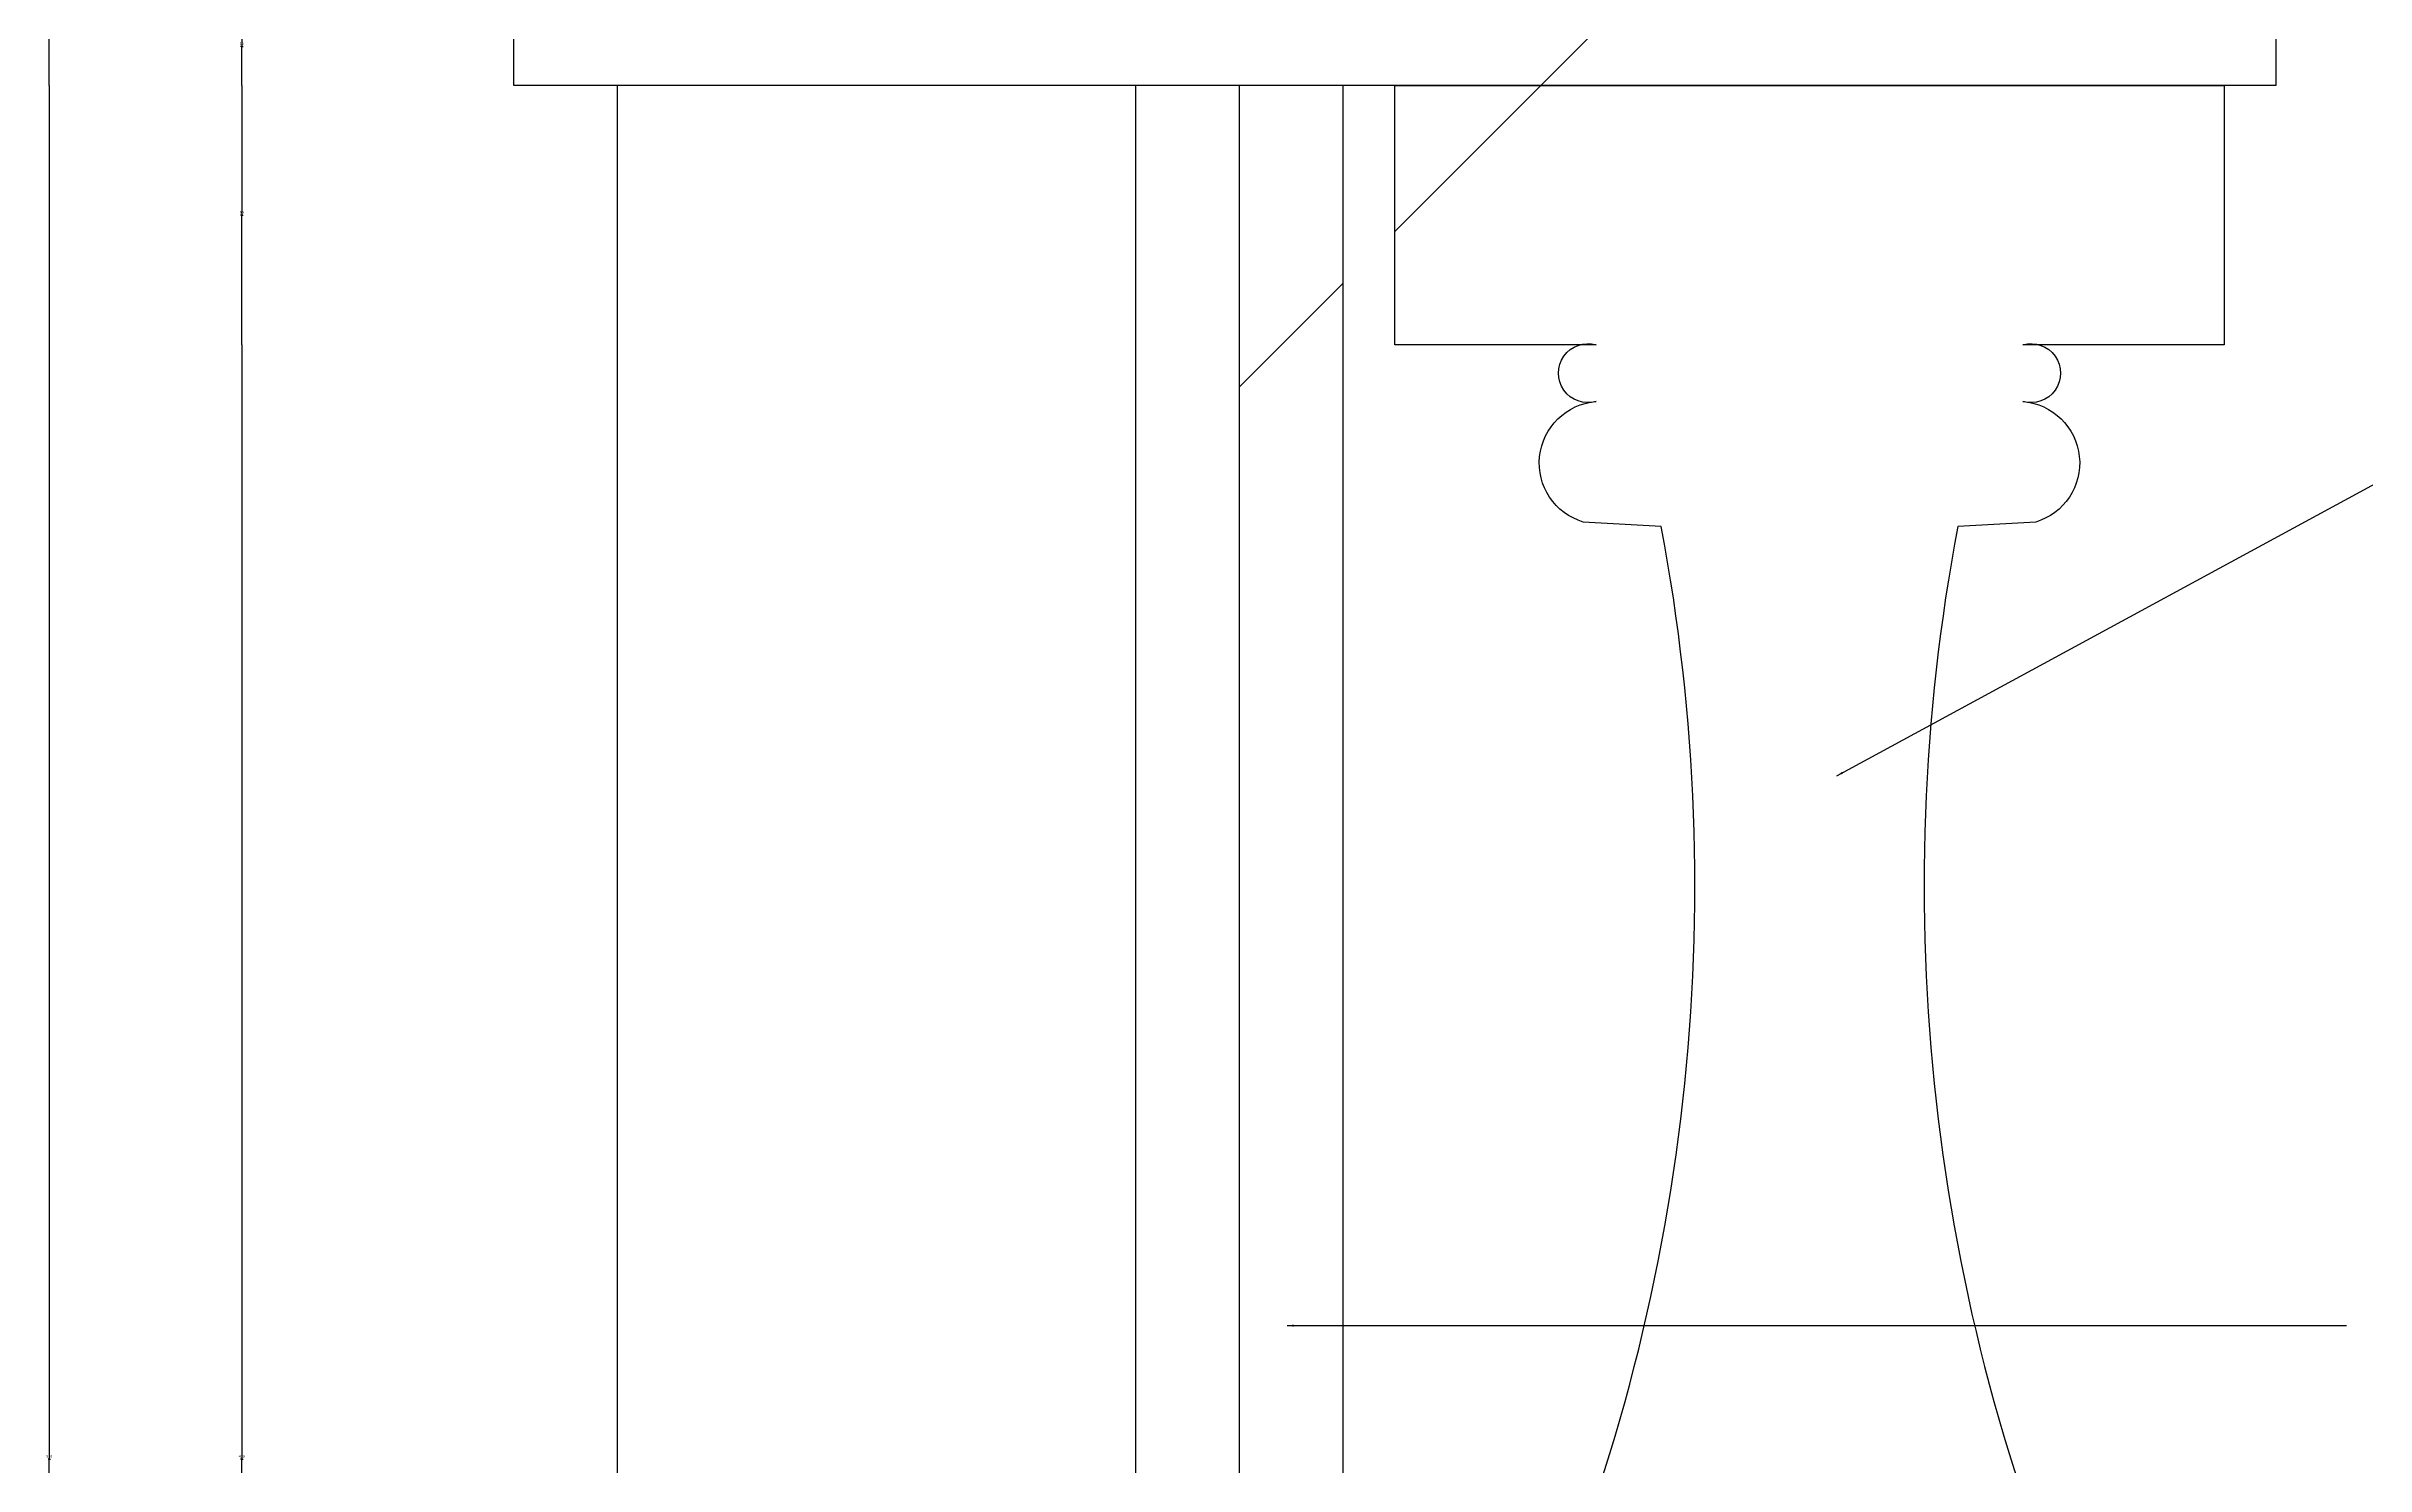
# Model space of a CAD drawing. Header units: metres. Extents: x 186 to 5383, y 145 to 6983.
# Drawn here: x 3780 to 4676, y 2029 to 2576 of the extents above; entities that cross this region are included whole.
import ezdxf

# ---------------------------------------------------------------- set-up
doc = ezdxf.new("R2010")
doc.units = ezdxf.units.M
for name, color, linetype in [('2', 2, 'Continuous'), ('4', 4, 'Continuous'), ('BH', 3, 'Continuous'), ('DIM', 3, 'Continuous')]:
    doc.layers.add(name, color=color, linetype=linetype)
doc.dimstyles.get("Standard").update_dxf_attribs({"dimtxt": 2.5, "dimasz": 2.5, "dimexe": 1.25, "dimexo": 0.625, "dimtad": 1, "dimcen": 2.5, "dimazin": 3, "dimtfac": 1, "dimtmove": 0, "dimatfit": 3})

# ---------------------------------------------------------------- blocks, each defined once
blk = doc.blocks.new('*D47')
for p, q in [((3855.81, 2461.09), (3855.81, 2031.09)), ((3855.56, 2031.09), (3855.31, 2031.09)), ((3855.81, 1601.09), (3855.81, 2031.09)), ((3855.81, 2031.09), (3855.81, 2031.09)), ((3856.06, 2031.09), (3856.31, 2031.09))]:
    blk.add_line(p, q)
at = {"layer": 'Defpoints'}
for p in [(3855.81, 2461.09), (3855.81, 2031.09), (3855.81, 1601.09)]:
    blk.add_point(p, dxfattribs=at)
at = {"layer": 'DIM', "insert": (3855.81, 2032.215), "char_height": 1, "attachment_point": 5}
blk.add_mtext('430', dxfattribs=at)
blk = doc.blocks.new('*D48')
for p, q in [((3781.56, 2561.09), (3781.56, 2031.09)), ((3781.31, 2031.09), (3781.06, 2031.09)), ((3781.56, 1501.09), (3781.56, 2031.09)), ((3781.56, 2031.09), (3781.56, 2031.09)), ((3781.81, 2031.09), (3782.06, 2031.09))]:
    blk.add_line(p, q)
at = {"layer": 'Defpoints'}
for p in [(3781.56, 2561.09), (3781.56, 2031.09), (3781.56, 1501.09)]:
    blk.add_point(p, dxfattribs=at)
at = {"layer": 'DIM', "insert": (3781.56, 2032.215), "char_height": 1, "attachment_point": 5}
blk.add_mtext('530', dxfattribs=at)
blk = doc.blocks.new('*D53')
for p, q in [((3855.81, 2591.31), (3855.81, 2576.2)), ((3855.56, 2576.2), (3855.31, 2576.2)), ((3855.81, 2561.09), (3855.81, 2576.2)), ((3855.81, 2576.2), (3855.81, 2576.2)), ((3856.06, 2576.2), (3856.31, 2576.2))]:
    blk.add_line(p, q)
at = {"layer": 'Defpoints'}
for p in [(3855.81, 2591.31), (3855.81, 2576.2), (3855.81, 2561.09)]:
    blk.add_point(p, dxfattribs=at)
at = {"layer": 'DIM', "insert": (3855.81, 2577.325), "char_height": 1, "attachment_point": 5}
blk.add_mtext('15', dxfattribs=at)
blk = doc.blocks.new('*D54')
for p, q in [((3855.81, 2561.09), (3855.81, 2511.09)), ((3855.56, 2511.09), (3855.31, 2511.09)), ((3855.81, 2461.09), (3855.81, 2511.09)), ((3855.81, 2511.09), (3855.81, 2511.09)), ((3856.06, 2511.09), (3856.31, 2511.09))]:
    blk.add_line(p, q)
at = {"layer": 'Defpoints'}
for p in [(3855.81, 2561.09), (3855.81, 2511.09), (3855.81, 2461.09)]:
    blk.add_point(p, dxfattribs=at)
at = {"layer": 'DIM', "insert": (3855.81, 2512.215), "char_height": 1, "attachment_point": 5}
blk.add_mtext('50', dxfattribs=at)
blk = doc.blocks.new('*D57')
for p, q in [((3781.56, 2701.09), (3781.56, 2631.09)), ((3781.31, 2631.09), (3781.06, 2631.09)), ((3781.56, 2561.09), (3781.56, 2631.09)), ((3781.56, 2631.09), (3781.56, 2631.09)), ((3781.81, 2631.09), (3782.06, 2631.09))]:
    blk.add_line(p, q)
at = {"layer": 'Defpoints'}
for p in [(3781.56, 2701.09), (3781.56, 2631.09), (3781.56, 2561.09)]:
    blk.add_point(p, dxfattribs=at)
at = {"layer": 'DIM', "insert": (3781.56, 2632.215), "char_height": 1, "attachment_point": 5}
blk.add_mtext('70', dxfattribs=at)

msp = doc.modelspace()

# ---------------------------------------------------------------- hatches: boundary and pattern name
at = {"layer": 'BH'}
h = msp.add_hatch(dxfattribs=at)
h.set_pattern_fill('ANSI33', scale=200)
h.paths.add_polyline_path([(4640.88, 2601.09), (4660.88, 2601.09), (4660.88, 2701.09), (4240.88, 2701.09), (4240.88, 2681.09), (4060.88, 2681.09), (4060.88, 2701.09), (3960.88, 2701.09), (3960.88, 2561.09), (4640.88, 2561.09)])
h.paths.add_polyline_path([(4518.1, 2391.03), (4548.2, 2392.69, 0.78), (4546.12, 2438.75, -0.06), (4543.26, 2439.17, -0.03), (4546.12, 2438.75, 0.88), (4549.41, 2461.09), (4543.26, 2461.09, -0.14), (4549.41, 2461.09), (4620.88, 2461.09), (4620.88, 2561.09), (4300.88, 2561.09), (4300.88, 2461.09), (4372.35, 2461.09, -0.14), (4378.49, 2461.09), (4372.35, 2461.09, 0.88), (4375.64, 2438.75, -0.03), (4378.49, 2439.17, -0.06), (4375.64, 2438.75, 0.78), (4373.56, 2392.69), (4403.66, 2391.03, -0.15), (4354.88, 1954.7, 0.56), (4360.88, 1753.09, 0.74), (4360.88, 1733.09, -0.69), (4371.65, 1648.55, 0.77), (4360.88, 1621.09, 0.32), (4343.36, 1601.09), (4280.88, 1601.09), (4280.88, 1501.09), (4640.88, 1501.09), (4640.88, 1601.09), (4578.4, 1601.09, 0.32), (4560.88, 1621.09, 0.77), (4550.11, 1648.55, -0.69), (4560.88, 1733.09, 0.74), (4560.88, 1753.09, 0.56), (4566.87, 1954.7, -0.15)])
h.paths.add_polyline_path([(4280.88, 2561.09), (4240.88, 2561.09), (4240.88, 1501.09), (4280.88, 1501.09)])
h = msp.add_hatch(dxfattribs=at)
h.set_pattern_fill('ANSI31', scale=1000)
h.paths.add_polyline_path([(4000.88, 901.09), (4500.88, 901.09), (4500.88, 1461.09), (4200.88, 1461.09), (4200.88, 2561.09), (4000.88, 2561.09)])
h = msp.add_hatch(dxfattribs=at)
h.set_pattern_fill('AR-CONC', scale=10)
h.paths.add_polyline_path([(4200.88, 1461.09), (4500.88, 1461.09), (4500.88, 901.09), (4540.88, 901.09), (4540.88, 1501.09), (4460.88, 1501.09), (4280.88, 1501.09), (4240.88, 1501.09), (4240.88, 2561.09), (4200.88, 2561.09)])

# ---------------------------------------------------------------- linework, layer by layer
at = {"layer": '2'}
msp.add_lwpolyline([(4500.88, 901.09), (4500.88, 1461.09), (4200.88, 1461.09), (4200.88, 2561.09)], dxfattribs=at)
at = {"layer": '4'}
for p, q in [((4000.88, 901.09), (4000.88, 2561.09)), ((4240.88, 1501.09), (4240.88, 2561.09)), ((4280.88, 1501.09), (4280.88, 2561.09))]:
    msp.add_line(p, q, dxfattribs=at)
msp.add_lwpolyline([(4240.88, 2681.09), (4240.88, 2701.09), (4660.88, 2701.09), (4660.88, 2601.09), (4640.88, 2601.09), (4640.88, 2561.09), (3960.88, 2561.09), (3960.88, 2701.09), (3960.88, 2701.09), (4060.88, 2701.09), (4060.88, 2681.09)], dxfattribs=at)
msp.add_lwpolyline([(4354.88, 1954.7, 0.15), (4403.66, 2391.03), (4373.56, 2392.69, -0.83), (4378.49, 2439.17, -1.32), (4378.49, 2461.09), (4300.88, 2461.09), (4300.88, 2561.09), (4460.88, 2561.09), (4620.88, 2561.09), (4620.88, 2461.09), (4543.26, 2461.09, -1.32), (4543.26, 2439.17, -0.83), (4548.2, 2392.69), (4518.1, 2391.03, 0.15), (4566.87, 1954.7, -0.56)], format="xyb", dxfattribs=at)

# ---------------------------------------------------------------- dimensions: what is measured, and where the dimension line sits
at = {"layer": 'DIM'}
for base, p1, p2, text, picture, middle in [((3781.56, 2631.09), (3781.56, 2701.09), (3781.56, 2561.09), '70', '*D57', (3781.56, 2632.215)), ((3855.81, 2576.2), (3855.81, 2591.31), (3855.81, 2561.09), '15', '*D53', (3855.81, 2577.325)), ((3781.56, 2031.09), (3781.56, 2561.09), (3781.56, 1501.09), '530', '*D48', (3781.56, 2032.215)), ((3855.81, 2511.09), (3855.81, 2561.09), (3855.81, 2461.09), '50', '*D54', (3855.81, 2512.215)), ((3855.81, 2031.09), (3855.81, 2461.09), (3855.81, 1601.09), '430', '*D47', (3855.81, 2032.215))]:
    dim = msp.add_linear_dim(base=base, p1=p1, p2=p2, text=text, dimstyle='Standard', dxfattribs=at)
    dim.commit()
    dim.dimension.update_dxf_attribs({"geometry": picture, "text_midpoint": middle})

# ---------------------------------------------------------------- leaders
for points in [[(4471.45, 2294.79), (4770.21, 2456.87)], [(4259.32, 2082.66), (4668.19, 2082.66)]]:
    msp.add_leader(points, dimstyle='Standard', dxfattribs=at)

doc.saveas('drawing.dxf')
